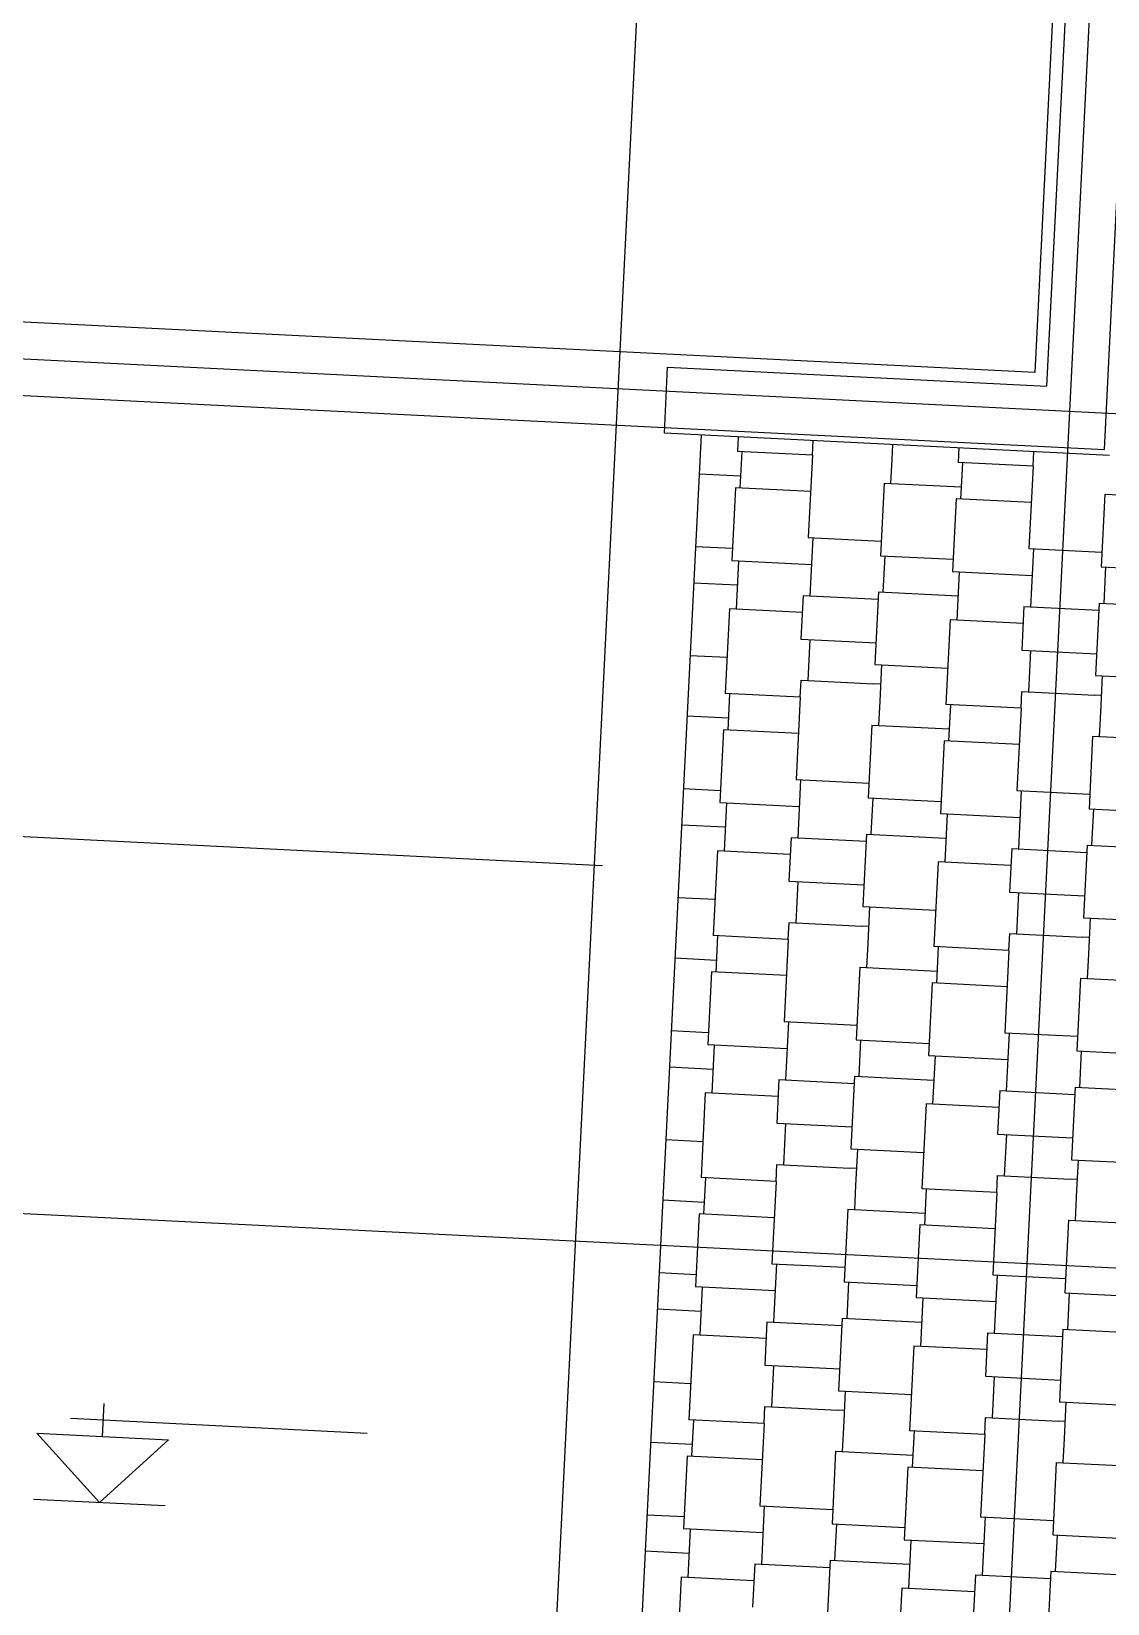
# Model space of a CAD drawing. Extents: x 549999 to 550212, y 1838161 to 1838467.
# Drawn here: x 550167.685 to 550170.618, y 1838350.594 to 1838354.878 of the extents above; entities that cross this region are included whole.
import ezdxf

# ---------------------------------------------------------------- set-up
doc = ezdxf.new("R2010")
doc.units = 0
for name, color, linetype in [('Level 18', 7, 'Continuous'), ('Level 24', 7, 'Continuous'), ('Level 27', 7, 'Continuous'), ('Level 36', 7, 'Continuous'), ('Level 37', 7, 'Continuous'), ('Level 4', 7, 'Continuous'), ('Level 42', 7, 'Continuous')]:
    doc.layers.add(name, color=color, linetype=linetype)

# ---------------------------------------------------------------- blocks, each defined once
blk = doc.blocks.new('SPOT_1')
at = {"layer": 'Level 24'}
for p, q in [((0, 0.2), (0, 0.3)), ((-0.1, 0.25), (0.8, 0.25)), ((0, 0), (-0.2, 0.2)), ((-0.2, 0.2), (0.2, 0.2)), ((0, 0), (-0.2, 0.2)), ((-0.2, 0.2), (0.2, 0.2)), ((0.2, 0.2), (0, 0)), ((0.2, 0.2), (0, 0)), ((-0.2, 0), (0.2, 0))]:
    blk.add_line(p, q, dxfattribs=at)

msp = doc.modelspace()

# ---------------------------------------------------------------- linework, layer by layer
at = {"layer": 'Level 18'}
for p, q in [((550170.8351, 1838360.2638), (550169.7742, 1838339.0424)), ((550160.0273, 1838354.3677), (550184.3667, 1838353.1509)), ((550155.1683, 1838353.309), (550169.2414, 1838352.6054))]:
    msp.add_line(p, q, dxfattribs=at)
at = {"layer": 'Level 27'}
for p, q in [((550170.609, 1838353.7385), (550170.8088, 1838357.7336)), ((550170.604, 1838357.6437), (550170.4193, 1838353.9483)), ((550170.4193, 1838353.9483), (550166.1246, 1838354.163)), ((550165.9149, 1838353.9732), (550170.4093, 1838353.7485)), ((550170.4093, 1838353.7485), (550170.609, 1838353.7385))]:
    msp.add_line(p, q, dxfattribs=at)
at = {"layer": 'Level 36'}
for p, q in [((550168.5713, 1838339.6411), (550169.6332, 1838360.8824)), ((550155.3364, 1838352.2737), (550184.3779, 1838350.8219))]:
    msp.add_line(p, q, dxfattribs=at)
at = {"layer": 'Level 37'}
msp.add_line((550169.5097, 1838353.7785), (550169.0361, 1838344.3053), dxfattribs=at)
at = {"layer": 'Level 4'}
for p, q in [((550170.4525, 1838353.9116), (550170.509, 1838355.0426)), ((550169.4098, 1838353.7835), (550169.4188, 1838353.9633)), ((550169.4188, 1838353.9633), (550170.4525, 1838353.9116)), ((550170.6233, 1838353.7228), (550169.4098, 1838353.7835))]:
    msp.add_line(p, q, dxfattribs=at)
at = {"layer": 'Level 42'}
for p, q in [((550169.6108, 1838353.7734), (550169.6088, 1838353.7335)), ((550169.8133, 1838353.7233), (550169.8153, 1838353.7632)), ((550169.8133, 1838353.7233), (550169.6088, 1838353.7335)), ((550169.6208, 1838353.7329), (550169.6158, 1838353.634)), ((550169.8133, 1838353.7233), (550169.8021, 1838353.499)), ((550170.0298, 1838353.7125), (550170.0265, 1838353.6465)), ((550170.0318, 1838353.7524), (550170.0298, 1838353.7125)), ((550170.2122, 1838353.7434), (550170.2102, 1838353.7035)), ((550170.4147, 1838353.6932), (550170.4167, 1838353.7331)), ((550169.5044, 1838353.6726), (550169.6175, 1838353.667)), ((550170.4147, 1838353.6932), (550170.2102, 1838353.7035)), ((550170.2223, 1838353.7029), (550170.2173, 1838353.6039)), ((550170.4147, 1838353.6932), (550170.4035, 1838353.469)), ((550169.6038, 1838353.6346), (550169.5939, 1838353.4367)), ((550169.8083, 1838353.6244), (550169.6038, 1838353.6346)), ((550170.0085, 1838353.6474), (550169.9986, 1838353.4495)), ((550170.0085, 1838353.6474), (550170.219, 1838353.6369)), ((550170.2053, 1838353.6045), (550170.1954, 1838353.4066)), ((550170.4098, 1838353.5943), (550170.2053, 1838353.6045)), ((550170.6099, 1838353.6173), (550170.6, 1838353.4195)), ((550170.6099, 1838353.6173), (550170.7239, 1838353.6117)), ((550169.8021, 1838353.499), (550170.0005, 1838353.4891)), ((550169.8141, 1838353.4984), (550169.8062, 1838353.3401)), ((550169.4945, 1838353.4747), (550169.5956, 1838353.4697)), ((550170.4035, 1838353.469), (550170.602, 1838353.4591)), ((550170.4156, 1838353.4684), (550170.4077, 1838353.3101)), ((550169.5939, 1838353.4367), (550169.8105, 1838353.4259)), ((550169.612, 1838353.4358), (550169.6054, 1838353.3039)), ((550169.9986, 1838353.4495), (550170.1971, 1838353.4396)), ((550170.0106, 1838353.4489), (550170.0056, 1838353.35)), ((550170.6, 1838353.4195), (550170.7985, 1838353.4096)), ((550170.6121, 1838353.4189), (550170.6071, 1838353.3199)), ((550169.4895, 1838353.3758), (550169.6087, 1838353.3699)), ((550170.1954, 1838353.4066), (550170.4119, 1838353.3958)), ((550170.2134, 1838353.4057), (550170.2069, 1838353.2738)), ((550169.7881, 1838353.341), (550169.7822, 1838353.2223)), ((550169.7881, 1838353.341), (550169.9926, 1838353.3308)), ((550169.9936, 1838353.3506), (550169.9837, 1838353.1527)), ((550169.9936, 1838353.3506), (550170.2102, 1838353.3398)), ((550169.5873, 1838353.3048), (550169.5758, 1838353.0739)), ((550169.7858, 1838353.2949), (550169.5873, 1838353.3048)), ((550170.3896, 1838353.311), (550170.3837, 1838353.1923)), ((550170.3896, 1838353.311), (550170.5941, 1838353.3008)), ((550170.5951, 1838353.3205), (550170.5852, 1838353.1227)), ((550170.5951, 1838353.3205), (550170.8116, 1838353.3097)), ((550170.1888, 1838353.2747), (550170.1773, 1838353.0439)), ((550170.3873, 1838353.2648), (550170.1888, 1838353.2747)), ((550169.7822, 1838353.2223), (550169.9867, 1838353.2121)), ((550169.8062, 1838353.2211), (550169.8006, 1838353.109)), ((550169.4796, 1838353.1779), (550169.5807, 1838353.1729)), ((550170.3837, 1838353.1923), (550170.5882, 1838353.182)), ((550170.4077, 1838353.191), (550170.4021, 1838353.0789)), ((550169.9837, 1838353.1527), (550170.1822, 1838353.1428)), ((550170.0018, 1838353.1518), (550169.9968, 1838353.0529)), ((550170.5852, 1838353.1227), (550170.7837, 1838353.1127)), ((550170.6033, 1838353.1218), (550170.5983, 1838353.0228)), ((550169.7803, 1838353.0637), (550169.5758, 1838353.0739)), ((550169.5878, 1838353.0733), (550169.5829, 1838352.9744)), ((550169.7803, 1838353.0637), (550169.7826, 1838353.1099)), ((550169.7826, 1838353.1099), (550169.9811, 1838353.1)), ((550169.9991, 1838353.0991), (550169.9811, 1838353.1)), ((550170.3818, 1838353.0337), (550170.3841, 1838353.0798)), ((550170.3841, 1838353.0798), (550170.5826, 1838353.0699)), ((550170.6006, 1838353.069), (550170.5826, 1838353.0699)), ((550169.7803, 1838353.0637), (550169.7691, 1838352.8395)), ((550169.9968, 1838353.0529), (550169.9935, 1838352.9869)), ((550170.3818, 1838353.0337), (550170.1773, 1838353.0439)), ((550170.1893, 1838353.0433), (550170.1844, 1838352.9443)), ((550170.3818, 1838353.0337), (550170.3706, 1838352.8094)), ((550169.4714, 1838353.013), (550169.5845, 1838353.0074)), ((550169.9755, 1838352.9878), (550169.9656, 1838352.79)), ((550169.9755, 1838352.9878), (550170.186, 1838352.9773)), ((550170.5983, 1838353.0228), (550170.595, 1838352.9569)), ((550169.5708, 1838352.975), (550169.5609, 1838352.7771)), ((550169.7753, 1838352.9648), (550169.5708, 1838352.975)), ((550170.1723, 1838352.9449), (550170.1624, 1838352.7471)), ((550170.3768, 1838352.9347), (550170.1723, 1838352.9449)), ((550170.577, 1838352.9578), (550170.5671, 1838352.7599)), ((550170.577, 1838352.9578), (550170.7875, 1838352.9472)), ((550169.4615, 1838352.8152), (550169.5626, 1838352.8101)), ((550169.7691, 1838352.8395), (550169.9676, 1838352.8295)), ((550169.7811, 1838352.8389), (550169.7732, 1838352.6806)), ((550169.5609, 1838352.7771), (550169.7775, 1838352.7663)), ((550169.579, 1838352.7762), (550169.5724, 1838352.6443)), ((550169.9656, 1838352.79), (550170.1641, 1838352.78)), ((550169.9776, 1838352.7894), (550169.9727, 1838352.6904)), ((550170.3706, 1838352.8094), (550170.5691, 1838352.7995)), ((550170.3826, 1838352.8088), (550170.3747, 1838352.6505)), ((550170.1624, 1838352.7471), (550170.379, 1838352.7362)), ((550170.1805, 1838352.7462), (550170.1739, 1838352.6143)), ((550170.5671, 1838352.7599), (550170.7656, 1838352.75)), ((550170.5791, 1838352.7593), (550170.5742, 1838352.6604)), ((550169.4566, 1838352.7162), (550169.5757, 1838352.7103)), ((550169.9606, 1838352.691), (550169.9508, 1838352.4932)), ((550169.9606, 1838352.691), (550170.1772, 1838352.6802)), ((550169.5544, 1838352.6452), (550169.5428, 1838352.4144)), ((550169.7528, 1838352.6353), (550169.5544, 1838352.6452)), ((550169.7552, 1838352.6815), (550169.7492, 1838352.5627)), ((550169.7552, 1838352.6815), (550169.9597, 1838352.6712)), ((550170.3566, 1838352.6514), (550170.3507, 1838352.5327)), ((550170.3566, 1838352.6514), (550170.5611, 1838352.6412)), ((550170.5621, 1838352.661), (550170.5522, 1838352.4631)), ((550170.5621, 1838352.661), (550170.7787, 1838352.6501)), ((550170.1558, 1838352.6152), (550170.1443, 1838352.3843)), ((550170.3543, 1838352.6052), (550170.1558, 1838352.6152)), ((550169.7492, 1838352.5627), (550169.9537, 1838352.5525)), ((550169.7733, 1838352.5615), (550169.7677, 1838352.4494)), ((550169.4467, 1838352.5184), (550169.5478, 1838352.5133)), ((550170.3507, 1838352.5327), (550170.5552, 1838352.5225)), ((550170.3748, 1838352.5315), (550170.3692, 1838352.4193)), ((550169.9508, 1838352.4932), (550170.1492, 1838352.4832)), ((550169.9688, 1838352.4923), (550169.9639, 1838352.3933)), ((550169.7473, 1838352.4041), (550169.7496, 1838352.4503)), ((550169.7496, 1838352.4503), (550169.9481, 1838352.4404)), ((550169.9662, 1838352.4395), (550169.9481, 1838352.4404)), ((550170.5522, 1838352.4631), (550170.7507, 1838352.4532)), ((550170.5703, 1838352.4622), (550170.5653, 1838352.3633)), ((550169.7473, 1838352.4041), (550169.5428, 1838352.4144)), ((550169.5548, 1838352.4138), (550169.5499, 1838352.3148)), ((550169.7473, 1838352.4041), (550169.7361, 1838352.1799)), ((550169.9639, 1838352.3933), (550169.9606, 1838352.3274)), ((550170.3488, 1838352.3741), (550170.1443, 1838352.3843)), ((550170.1563, 1838352.3837), (550170.1514, 1838352.2848)), ((550170.3488, 1838352.3741), (550170.3511, 1838352.4202)), ((550170.3511, 1838352.4202), (550170.5496, 1838352.4103)), ((550170.5676, 1838352.4094), (550170.5496, 1838352.4103)), ((550169.4384, 1838352.3535), (550169.5515, 1838352.3478)), ((550170.3488, 1838352.3741), (550170.3376, 1838352.1498)), ((550170.5653, 1838352.3633), (550170.562, 1838352.2973)), ((550169.5379, 1838352.3154), (550169.528, 1838352.1176)), ((550169.7424, 1838352.3052), (550169.5379, 1838352.3154)), ((550169.9425, 1838352.3283), (550169.9326, 1838352.1304)), ((550169.9425, 1838352.3283), (550170.153, 1838352.3177)), ((550170.544, 1838352.2982), (550170.5341, 1838352.1003)), ((550170.544, 1838352.2982), (550170.7545, 1838352.2877)), ((550170.1393, 1838352.2854), (550170.1295, 1838352.0875)), ((550170.3439, 1838352.2751), (550170.1393, 1838352.2854)), ((550169.7361, 1838352.1799), (550169.9346, 1838352.17)), ((550169.7481, 1838352.1793), (550169.7402, 1838352.021)), ((550169.4285, 1838352.1556), (550169.5296, 1838352.1505)), ((550169.9326, 1838352.1304), (550170.1311, 1838352.1205)), ((550169.9446, 1838352.1298), (550169.9397, 1838352.0309)), ((550170.3376, 1838352.1498), (550170.5361, 1838352.1399)), ((550170.3496, 1838352.1492), (550170.3417, 1838351.9909)), ((550169.528, 1838352.1176), (550169.7445, 1838352.1067)), ((550169.546, 1838352.1167), (550169.5394, 1838351.9847)), ((550170.1295, 1838352.0875), (550170.346, 1838352.0767)), ((550170.1475, 1838352.0866), (550170.1409, 1838351.9547)), ((550170.5341, 1838352.1003), (550170.7326, 1838352.0904)), ((550170.5461, 1838352.0997), (550170.5412, 1838352.0008)), ((550169.4236, 1838352.0567), (550169.5427, 1838352.0507)), ((550169.7222, 1838352.0219), (550169.7162, 1838351.9032)), ((550169.7222, 1838352.0219), (550169.9267, 1838352.0117)), ((550169.9277, 1838352.0315), (550169.9178, 1838351.8336)), ((550169.9277, 1838352.0315), (550170.1442, 1838352.0206)), ((550170.5292, 1838352.0014), (550170.5193, 1838351.8035)), ((550170.5292, 1838352.0014), (550170.7457, 1838351.9906)), ((550169.5214, 1838351.9856), (550169.5098, 1838351.7548)), ((550169.7199, 1838351.9757), (550169.5214, 1838351.9856)), ((550170.1229, 1838351.9556), (550170.1113, 1838351.7247)), ((550170.3214, 1838351.9457), (550170.1229, 1838351.9556)), ((550170.3237, 1838351.9918), (550170.3177, 1838351.8731)), ((550170.3237, 1838351.9918), (550170.5282, 1838351.9816)), ((550169.7162, 1838351.9032), (550169.9207, 1838351.8929)), ((550169.7403, 1838351.902), (550169.7347, 1838351.7898)), ((550170.3177, 1838351.8731), (550170.5222, 1838351.8629)), ((550170.3418, 1838351.8719), (550170.3362, 1838351.7598)), ((550169.4137, 1838351.8588), (550169.5148, 1838351.8537)), ((550169.9178, 1838351.8336), (550170.1163, 1838351.8237)), ((550169.9358, 1838351.8327), (550169.9309, 1838351.7337)), ((550169.7143, 1838351.7446), (550169.7167, 1838351.7907)), ((550169.7167, 1838351.7907), (550169.9151, 1838351.7808)), ((550170.5193, 1838351.8035), (550170.7177, 1838351.7936)), ((550170.5373, 1838351.8026), (550170.5324, 1838351.7037)), ((550169.7143, 1838351.7446), (550169.5098, 1838351.7548)), ((550169.5219, 1838351.7542), (550169.5169, 1838351.6553)), ((550169.7143, 1838351.7446), (550169.7031, 1838351.5203)), ((550169.9332, 1838351.7799), (550169.9151, 1838351.7808)), ((550170.3158, 1838351.7145), (550170.3181, 1838351.7607)), ((550170.3181, 1838351.7607), (550170.5166, 1838351.7507)), ((550170.5347, 1838351.7498), (550170.5166, 1838351.7507)), ((550169.9309, 1838351.7337), (550169.9276, 1838351.6678)), ((550170.3158, 1838351.7145), (550170.1113, 1838351.7247)), ((550170.1234, 1838351.7241), (550170.1184, 1838351.6252)), ((550170.3158, 1838351.7145), (550170.3046, 1838351.4902)), ((550170.5324, 1838351.7037), (550170.5291, 1838351.6377)), ((550169.4054, 1838351.6939), (550169.5186, 1838351.6882)), ((550169.5049, 1838351.6559), (550169.495, 1838351.458)), ((550169.7094, 1838351.6456), (550169.5049, 1838351.6559)), ((550169.9095, 1838351.6687), (550169.8996, 1838351.4708)), ((550169.9095, 1838351.6687), (550170.1201, 1838351.6582)), ((550170.1064, 1838351.6258), (550170.0965, 1838351.4279)), ((550170.3109, 1838351.6156), (550170.1064, 1838351.6258)), ((550170.511, 1838351.6386), (550170.5011, 1838351.4407)), ((550170.511, 1838351.6386), (550170.7215, 1838351.6281)), ((550169.3956, 1838351.496), (550169.4966, 1838351.491)), ((550169.7031, 1838351.5203), (550169.9016, 1838351.5104)), ((550169.7152, 1838351.5197), (550169.7072, 1838351.3614)), ((550170.3046, 1838351.4902), (550170.5031, 1838351.4803)), ((550170.3166, 1838351.4896), (550170.3087, 1838351.3313)), ((550169.495, 1838351.458), (550169.7115, 1838351.4472)), ((550169.513, 1838351.4571), (550169.5065, 1838351.3252)), ((550169.8996, 1838351.4708), (550170.0981, 1838351.4609)), ((550169.9117, 1838351.4702), (550169.9067, 1838351.3713)), ((550170.5011, 1838351.4407), (550170.6996, 1838351.4308)), ((550170.0965, 1838351.4279), (550170.313, 1838351.4171)), ((550170.1145, 1838351.427), (550170.1079, 1838351.2951)), ((550170.5132, 1838351.4401), (550170.5082, 1838351.3412)), ((550169.3906, 1838351.3971), (550169.5097, 1838351.3911)), ((550169.6892, 1838351.3623), (550169.6833, 1838351.2436)), ((550169.6892, 1838351.3623), (550169.8937, 1838351.3521)), ((550169.8947, 1838351.3719), (550169.8848, 1838351.174)), ((550169.8947, 1838351.3719), (550170.1112, 1838351.3611)), ((550169.4884, 1838351.3261), (550169.4769, 1838351.0952)), ((550169.6869, 1838351.3161), (550169.4884, 1838351.3261)), ((550170.2907, 1838351.3322), (550170.2848, 1838351.2135)), ((550170.2907, 1838351.3322), (550170.4952, 1838351.322)), ((550170.4962, 1838351.3418), (550170.4863, 1838351.1439)), ((550170.4962, 1838351.3418), (550170.7127, 1838351.331)), ((550170.0899, 1838351.296), (550170.0783, 1838351.0651)), ((550170.2884, 1838351.2861), (550170.0899, 1838351.296)), ((550169.6833, 1838351.2436), (550169.8878, 1838351.2334)), ((550169.7073, 1838351.2424), (550169.7017, 1838351.1303)), ((550169.3807, 1838351.1992), (550169.4818, 1838351.1942)), ((550170.2848, 1838351.2135), (550170.4893, 1838351.2033)), ((550170.3088, 1838351.2123), (550170.3032, 1838351.1002)), ((550169.8848, 1838351.174), (550170.0833, 1838351.1641)), ((550169.9028, 1838351.1731), (550169.8979, 1838351.0742)), ((550170.4863, 1838351.1439), (550170.6848, 1838351.134)), ((550170.5043, 1838351.143), (550170.4994, 1838351.0441)), ((550169.6814, 1838351.085), (550169.6837, 1838351.1312)), ((550169.6837, 1838351.1312), (550169.8822, 1838351.1212)), ((550169.9002, 1838351.1203), (550169.8822, 1838351.1212)), ((550170.2829, 1838351.0549), (550170.2852, 1838351.1011)), ((550170.2852, 1838351.1011), (550170.4836, 1838351.0912)), ((550169.6814, 1838351.085), (550169.4769, 1838351.0952)), ((550169.4889, 1838351.0946), (550169.4839, 1838350.9957)), ((550169.6814, 1838351.085), (550169.6702, 1838350.8607)), ((550169.8979, 1838351.0742), (550169.8946, 1838351.0082)), ((550170.2829, 1838351.0549), (550170.0783, 1838351.0651)), ((550170.0904, 1838351.0645), (550170.0854, 1838350.9656)), ((550170.2829, 1838351.0549), (550170.2716, 1838350.8307)), ((550170.5017, 1838351.0903), (550170.4836, 1838351.0912)), ((550169.3725, 1838351.0343), (550169.4856, 1838351.0287)), ((550170.4994, 1838351.0441), (550170.4961, 1838350.9781)), ((550169.4719, 1838350.9963), (550169.462, 1838350.7984)), ((550169.6764, 1838350.9861), (550169.4719, 1838350.9963)), ((550169.8766, 1838351.0091), (550169.8667, 1838350.8112)), ((550169.8766, 1838351.0091), (550170.0871, 1838350.9986)), ((550170.478, 1838350.979), (550170.4682, 1838350.7812)), ((550170.478, 1838350.979), (550170.6886, 1838350.9685)), ((550170.0734, 1838350.9662), (550170.0635, 1838350.7683)), ((550170.2779, 1838350.956), (550170.0734, 1838350.9662)), ((550169.6702, 1838350.8607), (550169.8686, 1838350.8508)), ((550169.6822, 1838350.8601), (550169.6743, 1838350.7018)), ((550169.3626, 1838350.8364), (550169.4637, 1838350.8314)), ((550169.462, 1838350.7984), (550169.6786, 1838350.7876)), ((550169.8667, 1838350.8112), (550170.0652, 1838350.8013)), ((550169.8787, 1838350.8106), (550169.8738, 1838350.7117)), ((550170.2716, 1838350.8307), (550170.4701, 1838350.8207)), ((550170.2837, 1838350.8301), (550170.2758, 1838350.6718)), ((550169.4801, 1838350.7975), (550169.4735, 1838350.6656)), ((550170.0635, 1838350.7683), (550170.28, 1838350.7575)), ((550170.0816, 1838350.7674), (550170.075, 1838350.6355)), ((550170.4682, 1838350.7812), (550170.6666, 1838350.7712)), ((550170.4802, 1838350.7806), (550170.4752, 1838350.6816)), ((550169.3576, 1838350.7375), (550169.4768, 1838350.7315)), ((550169.8617, 1838350.7123), (550169.8518, 1838350.5144)), ((550169.8617, 1838350.7123), (550170.0783, 1838350.7015)), ((550169.6562, 1838350.7027), (550169.6503, 1838350.584)), ((550169.6562, 1838350.7027), (550169.8607, 1838350.6925)), ((550170.2577, 1838350.6727), (550170.2518, 1838350.5539)), ((550170.2577, 1838350.6727), (550170.4622, 1838350.6624)), ((550170.4632, 1838350.6822), (550170.4533, 1838350.4844)), ((550170.4632, 1838350.6822), (550170.6797, 1838350.6714)), ((550169.4554, 1838350.6665), (550169.4439, 1838350.4356)), ((550169.6539, 1838350.6566), (550169.4554, 1838350.6665)), ((550170.0569, 1838350.6364), (550170.0454, 1838350.4056)), ((550170.2554, 1838350.6265), (550170.0569, 1838350.6364))]:
    msp.add_line(p, q, dxfattribs=at)

# ---------------------------------------------------------------- block references
at = {"layer": 'Level 24', "xscale": 0.9000000000000004, "yscale": 0.9, "rotation": -2.8619937920406366}
msp.add_blockref('SPOT_1', (550167.87, 1838350.87), dxfattribs=at)

doc.saveas('drawing.dxf')
